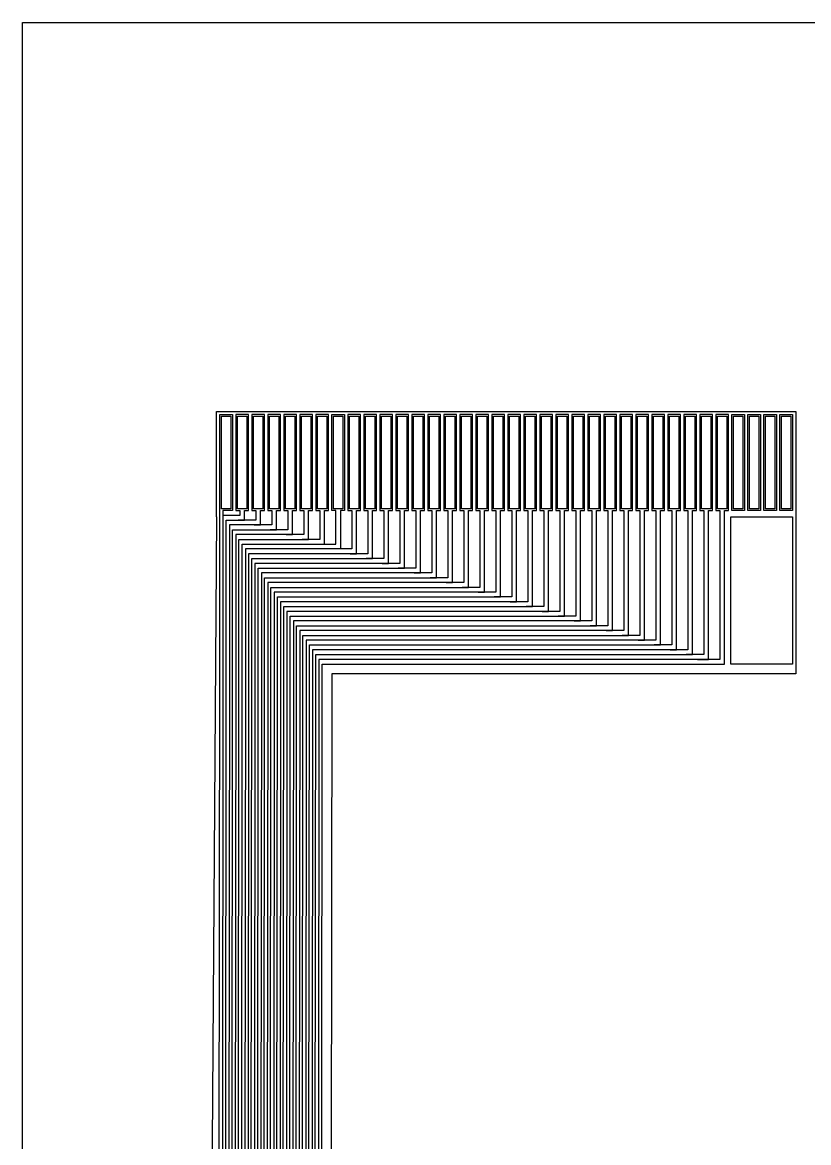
# Model space of a CAD drawing. Header units: inches. Extents: x 30.9 to 70.9, y 33.3 to 103.3.
# Drawn here: x 30.93 to 55.5, y 68.29 to 103.29 of the extents above; entities that cross this region are included whole.
import ezdxf

# ---------------------------------------------------------------- set-up
doc = ezdxf.new("R2010")
doc.units = ezdxf.units.IN
doc.header["$MEASUREMENT"] = 0
for name, color, linetype in [('Foil', 5, 'Continuous'), ('Hole', 1, 'Continuous'), ('Outline', 93, 'Continuous'), ('Raster', 2, 'Continuous')]:
    doc.layers.add(name, color=color, linetype=linetype)

msp = doc.modelspace()

# ---------------------------------------------------------------- linework, layer by layer
at = {"layer": 'Foil'}
for p, q in [((30.927, 33.286), (30.927, 103.286)), ((30.927, 103.286), (70.927, 103.286)), ((37.095, 88.034), (37.095, 91.034)), ((37.095, 91.034), (37.495, 91.034)), ((37.495, 91.034), (37.495, 88.034)), ((37.995, 91.034), (37.595, 91.034)), ((37.595, 91.034), (37.595, 88.034)), ((37.995, 88.034), (37.995, 91.034)), ((38.495, 91.034), (38.095, 91.034)), ((38.095, 91.034), (38.095, 88.034)), ((38.495, 88.034), (38.495, 91.034)), ((38.995, 91.034), (38.595, 91.034)), ((38.595, 91.034), (38.595, 88.034)), ((38.995, 88.034), (38.995, 91.034)), ((39.495, 91.034), (39.095, 91.034)), ((39.095, 91.034), (39.095, 88.034)), ((39.495, 88.034), (39.495, 91.034)), ((39.995, 91.034), (39.595, 91.034)), ((39.595, 91.034), (39.595, 88.034)), ((39.995, 88.034), (39.995, 91.034)), ((40.495, 91.034), (40.095, 91.034)), ((40.095, 91.034), (40.095, 88.034)), ((40.495, 88.034), (40.495, 91.034)), ((40.595, 88.034), (40.595, 91.034)), ((40.595, 91.034), (40.995, 91.034)), ((40.995, 91.034), (40.995, 88.034)), ((41.495, 91.034), (41.095, 91.034)), ((41.095, 91.034), (41.095, 88.034)), ((41.495, 88.034), (41.495, 91.034)), ((41.995, 91.034), (41.595, 91.034)), ((41.595, 91.034), (41.595, 88.034)), ((41.995, 88.034), (41.995, 91.034)), ((42.495, 91.034), (42.095, 91.034)), ((42.095, 91.034), (42.095, 88.034)), ((42.495, 88.034), (42.495, 91.034)), ((42.995, 91.034), (42.595, 91.034)), ((42.595, 91.034), (42.595, 88.034)), ((42.995, 88.034), (42.995, 91.034)), ((43.495, 91.034), (43.095, 91.034)), ((43.095, 91.034), (43.095, 88.034)), ((43.495, 88.034), (43.495, 91.034)), ((43.995, 91.034), (43.595, 91.034)), ((43.595, 91.034), (43.595, 88.034)), ((43.995, 88.034), (43.995, 91.034)), ((44.495, 91.034), (44.095, 91.034)), ((44.095, 91.034), (44.095, 88.034)), ((44.495, 88.034), (44.495, 91.034)), ((44.995, 91.034), (44.595, 91.034)), ((44.595, 91.034), (44.595, 88.034)), ((44.995, 88.034), (44.995, 91.034)), ((45.495, 91.034), (45.095, 91.034)), ((45.095, 91.034), (45.095, 88.034)), ((45.495, 88.034), (45.495, 91.034)), ((45.995, 91.034), (45.595, 91.034)), ((45.595, 91.034), (45.595, 88.034)), ((45.995, 88.034), (45.995, 91.034)), ((46.495, 91.034), (46.095, 91.034)), ((46.095, 91.034), (46.095, 88.034)), ((46.495, 88.034), (46.495, 91.034)), ((46.995, 91.034), (46.595, 91.034)), ((46.595, 91.034), (46.595, 88.034)), ((46.995, 88.034), (46.995, 91.034)), ((47.495, 91.034), (47.095, 91.034)), ((47.095, 91.034), (47.095, 88.034)), ((47.495, 88.034), (47.495, 91.034)), ((47.995, 91.034), (47.595, 91.034)), ((47.595, 91.034), (47.595, 88.034)), ((47.995, 88.034), (47.995, 91.034)), ((48.495, 91.034), (48.095, 91.034)), ((48.095, 91.034), (48.095, 88.034)), ((48.495, 88.034), (48.495, 91.034)), ((48.995, 91.034), (48.595, 91.034)), ((48.595, 91.034), (48.595, 88.034)), ((48.995, 88.034), (48.995, 91.034)), ((49.495, 91.034), (49.095, 91.034)), ((49.095, 91.034), (49.095, 88.034)), ((49.495, 88.034), (49.495, 91.034)), ((49.995, 91.034), (49.595, 91.034)), ((49.595, 91.034), (49.595, 88.034)), ((49.995, 88.034), (49.995, 91.034)), ((50.495, 91.034), (50.095, 91.034)), ((50.095, 91.034), (50.095, 88.034)), ((50.495, 88.034), (50.495, 91.034)), ((50.995, 91.034), (50.595, 91.034)), ((50.595, 91.034), (50.595, 88.034)), ((50.995, 88.034), (50.995, 91.034)), ((51.495, 91.034), (51.095, 91.034)), ((51.095, 91.034), (51.095, 88.034)), ((51.495, 88.034), (51.495, 91.034)), ((51.995, 91.034), (51.595, 91.034)), ((51.595, 91.034), (51.595, 88.034)), ((51.995, 88.034), (51.995, 91.034)), ((52.495, 91.034), (52.095, 91.034)), ((52.095, 91.034), (52.095, 88.034)), ((52.495, 88.034), (52.495, 91.034)), ((52.995, 91.034), (52.595, 91.034)), ((52.595, 91.034), (52.595, 88.034)), ((52.995, 88.034), (52.995, 91.034)), ((53.095, 88.034), (53.095, 91.034)), ((53.095, 91.034), (53.495, 91.034)), ((53.495, 91.034), (53.495, 88.034)), ((53.595, 88.034), (53.595, 91.034)), ((53.595, 91.034), (53.995, 91.034)), ((53.995, 91.034), (53.995, 88.034)), ((54.095, 88.034), (54.095, 91.034)), ((54.095, 91.034), (54.495, 91.034)), ((54.495, 91.034), (54.495, 88.034)), ((54.595, 88.034), (54.595, 91.034)), ((54.595, 91.034), (54.995, 91.034)), ((54.995, 91.034), (54.995, 88.034)), ((37.095, 83.234), (37.095, 88.034)), ((37.495, 88.034), (37.195, 88.034)), ((37.195, 88.034), (37.195, 87.884)), ((37.72, 87.884), (37.195, 87.884)), ((37.195, 87.884), (37.195, 83.234)), ((37.195, 87.884), (37.195, 87.684)), ((37.595, 88.034), (37.72, 88.034)), ((37.72, 88.034), (37.72, 87.884)), ((37.87, 87.734), (37.87, 88.034)), ((37.87, 88.034), (37.995, 88.034)), ((38.095, 88.034), (38.22, 88.034)), ((38.22, 88.034), (38.22, 87.734)), ((38.37, 87.584), (38.37, 88.034)), ((38.37, 88.034), (38.495, 88.034)), ((38.595, 88.034), (38.72, 88.034)), ((38.72, 88.034), (38.72, 87.584)), ((38.87, 87.434), (38.87, 88.034)), ((38.87, 88.034), (38.995, 88.034)), ((39.095, 88.034), (39.22, 88.034)), ((39.22, 88.034), (39.22, 87.434)), ((39.37, 87.284), (39.37, 88.034)), ((39.37, 88.034), (39.495, 88.034)), ((39.595, 88.034), (39.72, 88.034)), ((39.72, 88.034), (39.72, 87.284)), ((39.87, 87.134), (39.87, 88.034)), ((39.87, 88.034), (39.995, 88.034)), ((40.095, 88.034), (40.22, 88.034)), ((40.22, 88.034), (40.22, 87.134)), ((40.37, 86.984), (40.37, 88.034)), ((40.37, 88.034), (40.495, 88.034)), ((40.72, 88.034), (40.595, 88.034)), ((40.72, 86.984), (40.72, 88.034)), ((40.995, 88.034), (40.87, 88.034)), ((40.87, 88.034), (40.87, 86.834)), ((41.095, 88.034), (41.22, 88.034)), ((41.22, 88.034), (41.22, 86.834)), ((41.37, 86.684), (41.37, 88.034)), ((41.37, 88.034), (41.495, 88.034)), ((41.595, 88.034), (41.72, 88.034)), ((41.72, 88.034), (41.72, 86.684)), ((41.87, 86.534), (41.87, 88.034)), ((41.87, 88.034), (41.995, 88.034)), ((42.095, 88.034), (42.22, 88.034)), ((42.22, 88.034), (42.22, 86.534)), ((42.37, 86.384), (42.37, 88.034)), ((42.37, 88.034), (42.495, 88.034)), ((42.595, 88.034), (42.72, 88.034)), ((42.72, 88.034), (42.72, 86.384)), ((42.87, 86.234), (42.87, 88.034)), ((42.87, 88.034), (42.995, 88.034)), ((43.095, 88.034), (43.22, 88.034)), ((43.22, 88.034), (43.22, 86.234)), ((43.37, 86.084), (43.37, 88.034)), ((43.37, 88.034), (43.495, 88.034)), ((43.595, 88.034), (43.72, 88.034)), ((43.72, 88.034), (43.72, 86.084)), ((43.87, 85.934), (43.87, 88.034)), ((43.87, 88.034), (43.995, 88.034)), ((44.095, 88.034), (44.22, 88.034)), ((44.22, 88.034), (44.22, 85.934)), ((44.37, 85.784), (44.37, 88.034)), ((44.37, 88.034), (44.495, 88.034)), ((44.595, 88.034), (44.72, 88.034)), ((44.72, 88.034), (44.72, 85.784)), ((44.87, 85.634), (44.87, 88.034)), ((44.87, 88.034), (44.995, 88.034)), ((45.095, 88.034), (45.22, 88.034)), ((45.22, 88.034), (45.22, 85.634)), ((45.37, 85.484), (45.37, 88.034)), ((45.37, 88.034), (45.495, 88.034)), ((45.595, 88.034), (45.72, 88.034)), ((45.72, 88.034), (45.72, 85.484)), ((45.87, 85.334), (45.87, 88.034)), ((45.87, 88.034), (45.995, 88.034)), ((46.095, 88.034), (46.22, 88.034)), ((46.22, 88.034), (46.22, 85.334)), ((46.37, 85.184), (46.37, 88.034)), ((46.37, 88.034), (46.495, 88.034)), ((46.595, 88.034), (46.72, 88.034)), ((46.72, 88.034), (46.72, 85.184)), ((46.87, 85.034), (46.87, 88.034)), ((46.87, 88.034), (46.995, 88.034)), ((47.095, 88.034), (47.22, 88.034)), ((47.22, 88.034), (47.22, 85.034)), ((47.37, 84.884), (47.37, 88.034)), ((47.37, 88.034), (47.495, 88.034)), ((47.595, 88.034), (47.72, 88.034)), ((47.72, 88.034), (47.72, 84.884)), ((47.87, 84.734), (47.87, 88.034)), ((47.87, 88.034), (47.995, 88.034)), ((48.095, 88.034), (48.22, 88.034)), ((48.22, 88.034), (48.22, 84.734)), ((48.37, 84.584), (48.37, 88.034)), ((48.37, 88.034), (48.495, 88.034)), ((48.595, 88.034), (48.72, 88.034)), ((48.72, 88.034), (48.72, 84.584)), ((48.87, 84.434), (48.87, 88.034)), ((48.87, 88.034), (48.995, 88.034)), ((49.095, 88.034), (49.22, 88.034)), ((49.22, 88.034), (49.22, 84.434)), ((49.37, 84.284), (49.37, 88.034)), ((49.37, 88.034), (49.495, 88.034)), ((49.595, 88.034), (49.72, 88.034)), ((49.72, 88.034), (49.72, 84.284)), ((49.87, 84.134), (49.87, 88.034)), ((49.87, 88.034), (49.995, 88.034)), ((50.095, 88.034), (50.22, 88.034)), ((50.22, 88.034), (50.22, 84.134)), ((50.37, 83.984), (50.37, 88.034)), ((50.37, 88.034), (50.495, 88.034)), ((50.595, 88.034), (50.72, 88.034)), ((50.72, 88.034), (50.72, 83.984)), ((50.87, 83.834), (50.87, 88.034)), ((50.87, 88.034), (50.995, 88.034)), ((51.095, 88.034), (51.22, 88.034)), ((51.22, 88.034), (51.22, 83.834)), ((51.37, 83.684), (51.37, 88.034)), ((51.37, 88.034), (51.495, 88.034)), ((51.595, 88.034), (51.72, 88.034)), ((51.72, 88.034), (51.72, 83.684)), ((51.87, 83.534), (51.87, 88.034)), ((51.87, 88.034), (51.995, 88.034)), ((52.095, 88.034), (52.22, 88.034)), ((52.22, 88.034), (52.22, 83.534)), ((52.37, 83.384), (52.37, 88.034)), ((52.37, 88.034), (52.495, 88.034)), ((52.595, 88.034), (52.72, 88.034)), ((52.72, 88.034), (52.72, 83.384)), ((52.87, 83.234), (52.87, 88.034)), ((52.87, 88.034), (52.995, 88.034)), ((53.495, 88.034), (53.095, 88.034)), ((53.995, 88.034), (53.595, 88.034)), ((54.495, 88.034), (54.095, 88.034)), ((54.995, 88.034), (54.595, 88.034)), ((37.295, 83.234), (37.295, 87.734)), ((37.295, 87.734), (37.87, 87.734)), ((38.72, 87.584), (37.395, 87.584)), ((37.395, 87.584), (37.395, 83.234)), ((37.87, 87.734), (37.67, 87.734)), ((38.22, 87.734), (37.87, 87.734)), ((38.17, 87.584), (38.37, 87.584)), ((53.07, 83.234), (53.07, 87.834)), ((53.07, 87.834), (54.995, 87.834)), ((54.995, 87.834), (54.995, 83.234)), ((37.495, 83.234), (37.495, 87.434)), ((37.495, 87.434), (38.87, 87.434)), ((39.72, 87.284), (37.595, 87.284)), ((37.595, 87.284), (37.595, 83.234)), ((38.87, 87.434), (38.67, 87.434)), ((39.22, 87.434), (38.87, 87.434)), ((39.17, 87.284), (39.37, 87.284)), ((37.695, 83.234), (37.695, 87.134)), ((37.695, 87.134), (39.87, 87.134)), ((37.795, 83.234), (37.795, 86.984)), ((37.795, 86.984), (40.72, 86.984)), ((40.87, 86.834), (37.895, 86.834)), ((37.895, 86.834), (37.895, 83.234)), ((39.87, 87.134), (39.67, 87.134)), ((40.22, 87.134), (39.87, 87.134)), ((40.17, 86.984), (40.37, 86.984)), ((40.87, 86.834), (40.67, 86.834)), ((41.22, 86.834), (40.87, 86.834)), ((41.72, 86.684), (37.995, 86.684)), ((37.995, 86.684), (37.995, 83.234)), ((38.095, 83.234), (38.095, 86.534)), ((38.095, 86.534), (41.87, 86.534)), ((41.17, 86.684), (41.37, 86.684)), ((41.87, 86.534), (41.67, 86.534)), ((42.22, 86.534), (41.87, 86.534)), ((42.72, 86.384), (38.195, 86.384)), ((38.195, 86.384), (38.195, 83.234)), ((38.295, 83.234), (38.295, 86.234)), ((38.295, 86.234), (42.87, 86.234)), ((42.17, 86.384), (42.37, 86.384)), ((42.87, 86.234), (42.67, 86.234)), ((43.22, 86.234), (42.87, 86.234)), ((43.72, 86.084), (38.395, 86.084)), ((38.395, 86.084), (38.395, 83.234)), ((38.495, 83.234), (38.495, 85.934)), ((38.495, 85.934), (43.87, 85.934)), ((44.72, 85.784), (38.595, 85.784)), ((38.595, 85.784), (38.595, 83.234)), ((43.17, 86.084), (43.37, 86.084)), ((43.87, 85.934), (43.67, 85.934)), ((44.22, 85.934), (43.87, 85.934)), ((44.17, 85.784), (44.37, 85.784)), ((38.695, 83.234), (38.695, 85.634)), ((38.695, 85.634), (44.87, 85.634)), ((45.72, 85.484), (38.795, 85.484)), ((38.795, 85.484), (38.795, 83.234)), ((44.87, 85.634), (44.67, 85.634)), ((45.22, 85.634), (44.87, 85.634)), ((45.17, 85.484), (45.37, 85.484)), ((38.895, 83.234), (38.895, 85.334)), ((38.895, 85.334), (45.87, 85.334)), ((46.72, 85.184), (38.995, 85.184)), ((38.995, 85.184), (38.995, 83.234)), ((45.87, 85.334), (45.67, 85.334)), ((46.22, 85.334), (45.87, 85.334)), ((46.17, 85.184), (46.37, 85.184)), ((39.095, 83.234), (39.095, 85.034)), ((39.095, 85.034), (46.87, 85.034)), ((47.72, 84.884), (39.195, 84.884)), ((39.195, 84.884), (39.195, 83.234)), ((39.295, 83.234), (39.295, 84.734)), ((39.295, 84.734), (47.87, 84.734)), ((46.87, 85.034), (46.67, 85.034)), ((47.22, 85.034), (46.87, 85.034)), ((47.17, 84.884), (47.37, 84.884)), ((47.87, 84.734), (47.67, 84.734)), ((48.22, 84.734), (47.87, 84.734)), ((48.72, 84.584), (39.395, 84.584)), ((39.395, 84.584), (39.395, 83.234)), ((39.495, 83.234), (39.495, 84.434)), ((39.495, 84.434), (48.87, 84.434)), ((48.17, 84.584), (48.37, 84.584)), ((48.87, 84.434), (48.67, 84.434)), ((49.22, 84.434), (48.87, 84.434)), ((49.72, 84.284), (39.595, 84.284)), ((39.595, 84.284), (39.595, 83.234)), ((39.695, 83.234), (39.695, 84.134)), ((39.695, 84.134), (49.87, 84.134)), ((49.17, 84.284), (49.37, 84.284)), ((49.87, 84.134), (49.67, 84.134)), ((50.22, 84.134), (49.87, 84.134)), ((50.72, 83.984), (39.795, 83.984)), ((39.795, 83.984), (39.795, 83.234)), ((39.895, 83.234), (39.895, 83.834)), ((39.895, 83.834), (50.87, 83.834)), ((51.72, 83.684), (39.995, 83.684)), ((39.995, 83.684), (39.995, 83.234)), ((50.17, 83.984), (50.37, 83.984)), ((50.87, 83.834), (50.67, 83.834)), ((51.22, 83.834), (50.87, 83.834)), ((51.17, 83.684), (51.37, 83.684)), ((40.095, 83.234), (40.095, 83.534)), ((40.095, 83.534), (51.87, 83.534)), ((52.72, 83.384), (40.195, 83.384)), ((40.195, 83.384), (40.195, 83.234)), ((51.87, 83.534), (51.67, 83.534)), ((52.22, 83.534), (51.87, 83.534)), ((52.02, 83.384), (52.22, 83.384)), ((52.17, 83.384), (52.37, 83.384)), ((37.07, 56.191), (37.095, 83.234)), ((37.195, 83.234), (37.17, 56.191)), ((37.27, 56.191), (37.295, 83.234)), ((37.395, 83.234), (37.37, 56.191)), ((37.47, 56.191), (37.495, 83.234)), ((37.595, 83.234), (37.57, 56.191)), ((37.67, 56.191), (37.695, 83.234)), ((37.77, 56.191), (37.795, 83.234)), ((37.895, 83.234), (37.87, 56.191)), ((37.995, 83.234), (37.97, 56.191)), ((38.07, 56.191), (38.095, 83.234)), ((38.195, 83.234), (38.17, 56.191)), ((38.27, 56.191), (38.295, 83.234)), ((38.395, 83.234), (38.37, 56.191)), ((38.47, 56.191), (38.495, 83.234)), ((38.595, 83.234), (38.57, 56.191)), ((38.67, 56.191), (38.695, 83.234)), ((38.795, 83.234), (38.77, 56.191)), ((38.87, 56.191), (38.895, 83.234)), ((38.995, 83.234), (38.97, 56.191)), ((39.07, 56.191), (39.095, 83.234)), ((39.195, 83.234), (39.17, 56.191)), ((39.27, 56.191), (39.295, 83.234)), ((39.395, 83.234), (39.37, 56.191)), ((39.47, 56.191), (39.495, 83.234)), ((39.595, 83.234), (39.57, 56.191)), ((39.67, 56.191), (39.695, 83.234)), ((39.795, 83.234), (39.77, 56.191)), ((39.87, 56.191), (39.895, 83.234)), ((39.995, 83.234), (39.97, 56.191)), ((40.07, 56.191), (40.095, 83.234)), ((40.195, 83.234), (40.17, 56.191)), ((40.27, 56.191), (40.295, 83.234)), ((40.295, 83.234), (52.87, 83.234)), ((54.995, 83.234), (53.07, 83.234))]:
    msp.add_line(p, q, dxfattribs=at)
at = {"layer": 'Hole'}
for p, q in [((30.927, 33.286), (30.927, 103.286)), ((30.927, 103.286), (70.927, 103.286)), ((37.145, 88.084), (37.145, 90.984)), ((37.145, 90.984), (37.445, 90.984)), ((37.445, 90.984), (37.445, 88.084)), ((37.645, 88.084), (37.645, 90.984)), ((37.645, 90.984), (37.945, 90.984)), ((37.945, 90.984), (37.945, 88.084)), ((38.145, 88.084), (38.145, 90.984)), ((38.145, 90.984), (38.445, 90.984)), ((38.445, 90.984), (38.445, 88.084)), ((38.645, 88.084), (38.645, 90.984)), ((38.645, 90.984), (38.945, 90.984)), ((38.945, 90.984), (38.945, 88.084)), ((39.145, 88.084), (39.145, 90.984)), ((39.145, 90.984), (39.445, 90.984)), ((39.445, 90.984), (39.445, 88.084)), ((39.645, 88.084), (39.645, 90.984)), ((39.645, 90.984), (39.945, 90.984)), ((39.945, 90.984), (39.945, 88.084)), ((40.145, 88.084), (40.145, 90.984)), ((40.145, 90.984), (40.445, 90.984)), ((40.445, 90.984), (40.445, 88.084)), ((40.645, 88.084), (40.645, 90.984)), ((40.645, 90.984), (40.945, 90.984)), ((40.945, 90.984), (40.945, 88.084)), ((41.145, 88.084), (41.145, 90.984)), ((41.145, 90.984), (41.445, 90.984)), ((41.445, 90.984), (41.445, 88.084)), ((41.645, 88.084), (41.645, 90.984)), ((41.645, 90.984), (41.945, 90.984)), ((41.945, 90.984), (41.945, 88.084)), ((42.145, 88.084), (42.145, 90.984)), ((42.145, 90.984), (42.445, 90.984)), ((42.445, 90.984), (42.445, 88.084)), ((42.645, 88.084), (42.645, 90.984)), ((42.645, 90.984), (42.945, 90.984)), ((42.945, 90.984), (42.945, 88.084)), ((43.145, 88.084), (43.145, 90.984)), ((43.145, 90.984), (43.445, 90.984)), ((43.445, 90.984), (43.445, 88.084)), ((43.645, 88.084), (43.645, 90.984)), ((43.645, 90.984), (43.945, 90.984)), ((43.945, 90.984), (43.945, 88.084)), ((44.145, 88.084), (44.145, 90.984)), ((44.145, 90.984), (44.445, 90.984)), ((44.445, 90.984), (44.445, 88.084)), ((44.645, 88.084), (44.645, 90.984)), ((44.645, 90.984), (44.945, 90.984)), ((44.945, 90.984), (44.945, 88.084)), ((45.145, 88.084), (45.145, 90.984)), ((45.145, 90.984), (45.445, 90.984)), ((45.445, 90.984), (45.445, 88.084)), ((45.645, 88.084), (45.645, 90.984)), ((45.645, 90.984), (45.945, 90.984)), ((45.945, 90.984), (45.945, 88.084)), ((46.145, 88.084), (46.145, 90.984)), ((46.145, 90.984), (46.445, 90.984)), ((46.445, 90.984), (46.445, 88.084)), ((46.645, 88.084), (46.645, 90.984)), ((46.645, 90.984), (46.945, 90.984)), ((46.945, 90.984), (46.945, 88.084)), ((47.145, 88.084), (47.145, 90.984)), ((47.145, 90.984), (47.445, 90.984)), ((47.445, 90.984), (47.445, 88.084)), ((47.645, 88.084), (47.645, 90.984)), ((47.645, 90.984), (47.945, 90.984)), ((47.945, 90.984), (47.945, 88.084)), ((48.145, 88.084), (48.145, 90.984)), ((48.145, 90.984), (48.445, 90.984)), ((48.445, 90.984), (48.445, 88.084)), ((48.645, 88.084), (48.645, 90.984)), ((48.645, 90.984), (48.945, 90.984)), ((48.945, 90.984), (48.945, 88.084)), ((49.145, 88.084), (49.145, 90.984)), ((49.145, 90.984), (49.445, 90.984)), ((49.445, 90.984), (49.445, 88.084)), ((49.645, 88.084), (49.645, 90.984)), ((49.645, 90.984), (49.945, 90.984)), ((49.945, 90.984), (49.945, 88.084)), ((50.145, 88.084), (50.145, 90.984)), ((50.145, 90.984), (50.445, 90.984)), ((50.445, 90.984), (50.445, 88.084)), ((50.645, 88.084), (50.645, 90.984)), ((50.645, 90.984), (50.945, 90.984)), ((50.945, 90.984), (50.945, 88.084)), ((51.145, 88.084), (51.145, 90.984)), ((51.145, 90.984), (51.445, 90.984)), ((51.445, 90.984), (51.445, 88.084)), ((51.645, 88.084), (51.645, 90.984)), ((51.645, 90.984), (51.945, 90.984)), ((51.945, 90.984), (51.945, 88.084)), ((52.145, 88.084), (52.145, 90.984)), ((52.145, 90.984), (52.445, 90.984)), ((52.445, 90.984), (52.445, 88.084)), ((52.645, 88.084), (52.645, 90.984)), ((52.645, 90.984), (52.945, 90.984)), ((52.945, 90.984), (52.945, 88.084)), ((53.145, 88.084), (53.145, 90.984)), ((53.145, 90.984), (53.445, 90.984)), ((53.445, 90.984), (53.445, 88.084)), ((53.645, 88.084), (53.645, 90.984)), ((53.645, 90.984), (53.945, 90.984)), ((53.945, 90.984), (53.945, 88.084)), ((54.145, 88.084), (54.145, 90.984)), ((54.145, 90.984), (54.445, 90.984)), ((54.445, 90.984), (54.445, 88.084)), ((54.645, 88.084), (54.645, 90.984)), ((54.645, 90.984), (54.945, 90.984)), ((54.945, 90.984), (54.945, 88.084)), ((37.445, 88.084), (37.145, 88.084)), ((37.945, 88.084), (37.645, 88.084)), ((38.445, 88.084), (38.145, 88.084)), ((38.945, 88.084), (38.645, 88.084)), ((39.445, 88.084), (39.145, 88.084)), ((39.945, 88.084), (39.645, 88.084)), ((40.445, 88.084), (40.145, 88.084)), ((40.945, 88.084), (40.645, 88.084)), ((41.445, 88.084), (41.145, 88.084)), ((41.945, 88.084), (41.645, 88.084)), ((42.445, 88.084), (42.145, 88.084)), ((42.945, 88.084), (42.645, 88.084)), ((43.445, 88.084), (43.145, 88.084)), ((43.945, 88.084), (43.645, 88.084)), ((44.445, 88.084), (44.145, 88.084)), ((44.945, 88.084), (44.645, 88.084)), ((45.445, 88.084), (45.145, 88.084)), ((45.945, 88.084), (45.645, 88.084)), ((46.445, 88.084), (46.145, 88.084)), ((46.945, 88.084), (46.645, 88.084)), ((47.445, 88.084), (47.145, 88.084)), ((47.945, 88.084), (47.645, 88.084)), ((48.445, 88.084), (48.145, 88.084)), ((48.945, 88.084), (48.645, 88.084)), ((49.445, 88.084), (49.145, 88.084)), ((49.945, 88.084), (49.645, 88.084)), ((50.445, 88.084), (50.145, 88.084)), ((50.945, 88.084), (50.645, 88.084)), ((51.445, 88.084), (51.145, 88.084)), ((51.945, 88.084), (51.645, 88.084)), ((52.445, 88.084), (52.145, 88.084)), ((52.945, 88.084), (52.645, 88.084)), ((53.445, 88.084), (53.145, 88.084)), ((53.945, 88.084), (53.645, 88.084)), ((54.445, 88.084), (54.145, 88.084)), ((54.945, 88.084), (54.645, 88.084))]:
    msp.add_line(p, q, dxfattribs=at)
at = {"layer": 'Outline'}
for p, q in [((30.927, 33.286), (30.927, 103.286)), ((30.927, 103.286), (70.927, 103.286)), ((36.995, 87.834), (36.995, 91.134)), ((36.995, 91.134), (55.095, 91.134)), ((40.595, 82.934), (40.57, 56.191)), ((55.095, 82.934), (40.595, 82.934))]:
    msp.add_line(p, q, dxfattribs=at)
for points in [[(55.095, 91.134), (55.095, 82.934)], [(36.995, 87.834), (36.77, 56.191)]]:
    msp.add_lwpolyline(points, dxfattribs=at)
at = {"layer": 'Raster'}
for p, q in [((30.927, 103.286), (70.927, 103.286)), ((30.927, 33.286), (30.927, 103.286))]:
    msp.add_line(p, q, dxfattribs=at)

doc.saveas('drawing.dxf')
